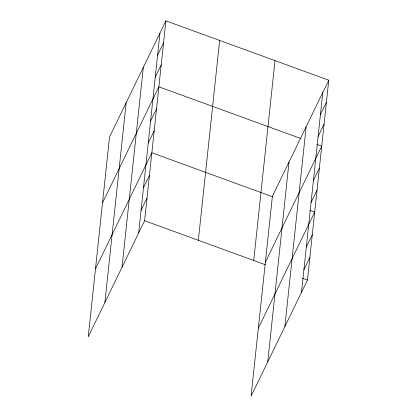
<?xml version="1.0" encoding="UTF-8"?>
<svg xmlns="http://www.w3.org/2000/svg" width="417" height="417" viewBox="0 0 417 417"><rect width="100%" height="100%" fill="white"/><g stroke="black" fill="none" stroke-linecap="round" stroke-linejoin="round"><path stroke-width="0.63" d="M104.881 302.544L126.179 102.671M122.019 267.25L143.318 67.377M138.653 232.994L159.951 33.12M165.909 20.85L109.541 136.927L88.248 336.8L144.61 220.718L165.909 20.85L328.752 80.2L307.459 280.073L251.091 396.15L272.39 196.282L328.752 80.2M198.351 240.307L219.65 40.433M253.718 260.484L275.017 60.616M267.724 361.893L289.023 162.025M284.863 326.6L306.161 126.732M301.496 292.343L322.794 92.475M157.605 55.107L163.568 42.836M155.265 77.093L161.223 64.823M102.514 202.886L158.882 86.809L300.965 138.59M150.579 121.066L156.537 108.79M148.238 143.052L154.196 130.776M95.488 268.845L151.851 152.763L272.562 196.756M143.479 187.686L149.437 175.416M141.066 210.34L147.024 198.07M320.449 114.456L326.412 102.186M318.108 136.442L324.066 124.172M265.358 262.236L321.726 146.158L316.842 144.376M313.422 180.415L319.38 168.145M311.082 202.401L317.04 190.131M258.332 328.195L314.699 212.112L309.81 210.335M306.323 247.041L312.286 234.766M303.91 269.69L309.873 257.419M144.61 220.718L265.321 264.712M302.57 278.29L307.459 280.073"/></g></svg>
